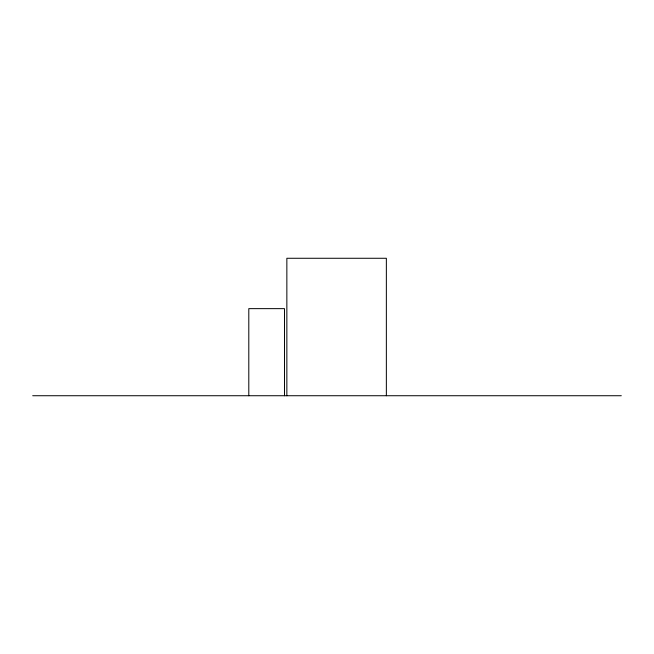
<?xml version="1.0" encoding="UTF-8"?>
<svg xmlns="http://www.w3.org/2000/svg" width="654" height="654" viewBox="0 0 654 654"><rect width="100%" height="100%" fill="white"/><g stroke="black" fill="none" stroke-linecap="round" stroke-linejoin="round"><path stroke-width="0.98" d="M32.7 395.727L621.3 395.727M386.359 395.727L386.359 258.273L286.853 258.273L286.853 395.727M284.49 395.727L284.49 308.639L248.798 308.639L248.798 395.727"/></g></svg>
